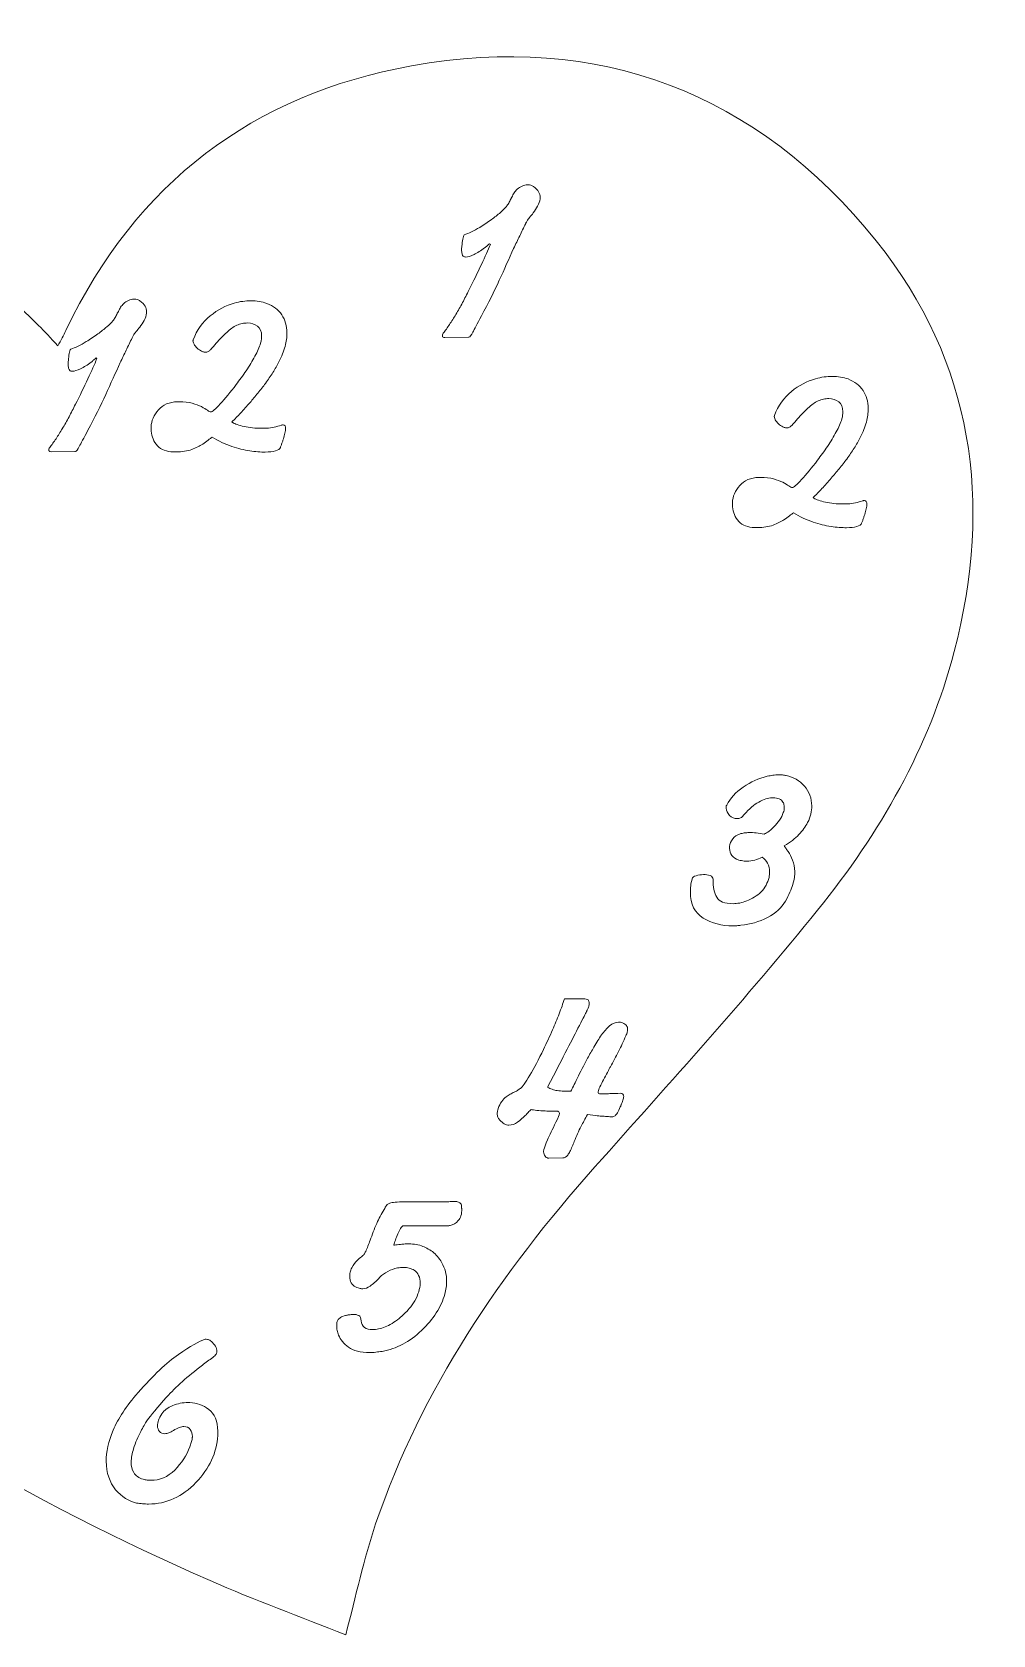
# Model space of a CAD drawing. Extents: x 60 to 4377, y -919 to -68.
# Drawn here: x 1579 to 2089, y -919 to -68 of the extents above; entities that cross this region are included whole.
import ezdxf

# ---------------------------------------------------------------- set-up
doc = ezdxf.new("R2010")
doc.units = 0
doc.header["$MEASUREMENT"] = 0
doc.layers.add('Layer 1', color=7, linetype='Continuous')

msp = doc.modelspace()

# ---------------------------------------------------------------- linework, layer by layer
at = {"layer": 'Layer 1', "lineweight": 0}
for points, knots in [([(2027.34, -178.52), (1964.02, -99.82), (1880.1, -67.58), (1780.44, -85.55), (1696.25, -100.73), (1633.89, -147.86), (1596.76, -226.22), (1595.51, -228.84), (1594.05, -231.35), (1592.48, -234.32), (1588.58, -230.16), (1585.52, -226.69), (1582.25, -223.42), (1531.7, -172.9), (1471.68, -148.06), (1399.57, -156.46), (1295.19, -168.62), (1220.74, -245.23), (1210.74, -349.99), (1203.99, -420.65), (1220.75, -486.21), (1253.55, -548.06), (1291.62, -619.86), (1346.15, -678.07), (1408.03, -729.67), (1488.31, -796.62), (1577.77, -848.66), (1673.36, -890.38), (1697.04, -900.72), (1721.33, -909.67), (1745.44, -919.29), (1751.03, -898.27), (1755, -878.86), (1761.35, -860.28), (1785.92, -788.36), (1827.74, -726.96), (1877.9, -670.58), (1917.91, -625.61), (1958.4, -580.95), (1996.2, -534.16), (2029.13, -493.4), (2055.45, -448.08), (2068.81, -396.65), (2089.36, -317.54), (2079.16, -242.92), (2027.34, -178.52)], [0, 0, 0, 0, 1, 1, 1, 2, 2, 2, 3, 3, 3, 4, 4, 4, 5, 5, 5, 6, 6, 6, 7, 7, 7, 8, 8, 8, 9, 9, 9, 10, 10, 10, 11, 11, 11, 12, 12, 12, 13, 13, 13, 14, 14, 14, 15, 15, 15, 15]), ([(1812.99, -227.1), (1812.16, -228.7), (1811.46, -229.59), (1810.9, -229.78), (1810.8, -229.78), (1810.71, -229.78), (1810.62, -229.78), (1810.62, -229.78), (1798.13, -229.84), (1798.13, -229.84), (1797.28, -229.84), (1796.84, -229.61), (1796.79, -229.14), (1796.74, -228.67), (1796.9, -228.16), (1797.27, -227.59), (1798.39, -226.19), (1799.51, -224.64), (1800.62, -222.95), (1801.74, -221.26), (1802.85, -219.48), (1803.97, -217.6), (1805.17, -215.63), (1806.36, -213.54), (1807.52, -211.34), (1808.68, -209.13), (1809.81, -206.9), (1810.93, -204.65), (1813.34, -199.97), (1815.54, -195.46), (1817.53, -191.15), (1819.53, -186.84), (1821.12, -183.27), (1822.33, -180.46), (1822.33, -180.46), (1821.91, -180.04), (1821.91, -180.04), (1821.44, -180.42), (1821, -180.79), (1820.58, -181.17), (1820.16, -181.55), (1819.72, -181.92), (1819.25, -182.3), (1817.29, -183.71), (1815.42, -184.87), (1813.65, -185.76), (1811.88, -186.66), (1810.43, -187.11), (1809.31, -187.12), (1809.02, -187.12), (1808.77, -187.07), (1808.53, -186.98), (1808.3, -186.89), (1808.09, -186.79), (1807.9, -186.7), (1807.62, -186.51), (1807.41, -186.09), (1807.26, -185.44), (1807.12, -184.79), (1807.05, -184.09), (1807.04, -183.34), (1807.04, -183.06), (1807.04, -182.73), (1807.04, -182.35), (1807.04, -181.98), (1807.08, -181.65), (1807.17, -181.37), (1807.26, -180.06), (1807.42, -178.84), (1807.65, -177.72), (1807.88, -176.59), (1808.13, -175.8), (1808.41, -175.33), (1809.62, -174.95), (1810.93, -174.43), (1812.33, -173.77), (1813.73, -173.11), (1815.18, -172.3), (1816.68, -171.36), (1817.7, -170.7), (1818.75, -170.02), (1819.82, -169.31), (1820.9, -168.61), (1821.9, -167.92), (1822.83, -167.26), (1824.6, -165.95), (1826.21, -164.68), (1827.66, -163.45), (1829.1, -162.23), (1830.15, -161.2), (1830.8, -160.35), (1831.27, -159.79), (1831.69, -159.18), (1832.06, -158.52), (1832.43, -157.86), (1832.8, -157.16), (1833.17, -156.41), (1833.17, -156.32), (1833.19, -156.22), (1833.24, -156.13), (1833.29, -156.04), (1833.36, -155.94), (1833.45, -155.85), (1833.82, -155.1), (1834.21, -154.35), (1834.63, -153.6), (1835.05, -152.85), (1835.54, -152.19), (1836.1, -151.62), (1836.75, -150.87), (1837.54, -150.26), (1838.48, -149.79), (1839.41, -149.32), (1840.34, -148.99), (1841.28, -148.79), (1841.47, -148.79), (1841.63, -148.79), (1841.77, -148.79), (1841.91, -148.79), (1842.07, -148.79), (1842.26, -148.79), (1842.82, -148.79), (1843.36, -148.85), (1843.88, -148.99), (1844.39, -149.13), (1844.84, -149.34), (1845.21, -149.62), (1846.53, -150.55), (1847.44, -151.5), (1847.96, -152.48), (1848.48, -153.46), (1848.74, -154.47), (1848.75, -155.5), (1848.75, -155.59), (1848.75, -155.71), (1848.75, -155.85), (1848.75, -155.99), (1848.75, -156.11), (1848.75, -156.2), (1848.57, -157.51), (1848.13, -158.8), (1847.44, -160.07), (1846.74, -161.33), (1845.97, -162.53), (1845.14, -163.66), (1844.48, -164.5), (1843.83, -165.3), (1843.18, -166.05), (1842.53, -166.8), (1842.06, -167.41), (1841.78, -167.88), (1841.69, -168.16), (1841.58, -168.42), (1841.44, -168.65), (1841.3, -168.89), (1841.18, -169.1), (1841.09, -169.29), (1839.98, -171.54), (1838.91, -173.74), (1837.89, -175.9), (1836.87, -178.06), (1835.8, -180.26), (1834.69, -182.51), (1832.28, -187.95), (1829.73, -193.6), (1827.05, -199.46), (1824.36, -205.32), (1821.2, -211.63), (1817.59, -218.38), (1815.36, -222.6), (1813.83, -225.51), (1812.99, -227.1)], [0, 0, 0, 0, 1, 1, 1, 2, 2, 2, 3, 3, 3, 4, 4, 4, 5, 5, 5, 6, 6, 6, 7, 7, 7, 8, 8, 8, 9, 9, 9, 10, 10, 10, 11, 11, 11, 12, 12, 12, 13, 13, 13, 14, 14, 14, 15, 15, 15, 16, 16, 16, 17, 17, 17, 18, 18, 18, 19, 19, 19, 20, 20, 20, 21, 21, 21, 22, 22, 22, 23, 23, 23, 24, 24, 24, 25, 25, 25, 26, 26, 26, 27, 27, 27, 28, 28, 28, 29, 29, 29, 30, 30, 30, 31, 31, 31, 32, 32, 32, 33, 33, 33, 34, 34, 34, 35, 35, 35, 36, 36, 36, 37, 37, 37, 38, 38, 38, 39, 39, 39, 40, 40, 40, 41, 41, 41, 42, 42, 42, 43, 43, 43, 44, 44, 44, 45, 45, 45, 46, 46, 46, 47, 47, 47, 48, 48, 48, 49, 49, 49, 50, 50, 50, 51, 51, 51, 52, 52, 52, 53, 53, 53, 54, 54, 54, 55, 55, 55, 56, 56, 56, 57, 57, 57, 57]), ([(1608.48, -279.11), (1606.26, -283.33), (1604.73, -286.24), (1603.89, -287.83), (1603.06, -289.43), (1602.36, -290.32), (1601.8, -290.51), (1601.7, -290.51), (1601.61, -290.51), (1601.52, -290.51), (1601.52, -290.51), (1589.02, -290.56), (1589.02, -290.56), (1588.18, -290.57), (1587.74, -290.34), (1587.69, -289.87), (1587.64, -289.4), (1587.8, -288.88), (1588.17, -288.32), (1589.29, -286.91), (1590.4, -285.36), (1591.52, -283.67), (1592.64, -281.98), (1593.75, -280.2), (1594.86, -278.33), (1596.07, -276.35), (1597.26, -274.27), (1598.42, -272.06), (1599.58, -269.86), (1600.71, -267.63), (1601.83, -265.38), (1604.24, -260.69), (1606.44, -256.19), (1608.43, -251.88), (1610.42, -247.56), (1612.02, -244), (1613.23, -241.19), (1613.23, -241.19), (1612.81, -240.77), (1612.81, -240.77), (1612.34, -241.15), (1611.9, -241.52), (1611.48, -241.9), (1611.06, -242.27), (1610.61, -242.65), (1610.15, -243.03), (1608.19, -244.44), (1606.32, -245.59), (1604.55, -246.49), (1602.77, -247.39), (1601.33, -247.84), (1600.2, -247.84), (1599.92, -247.84), (1599.66, -247.8), (1599.43, -247.71), (1599.2, -247.61), (1598.99, -247.52), (1598.8, -247.43), (1598.52, -247.24), (1598.3, -246.82), (1598.16, -246.17), (1598.02, -245.51), (1597.94, -244.81), (1597.94, -244.06), (1597.94, -243.78), (1597.94, -243.46), (1597.94, -243.08), (1597.94, -242.71), (1597.98, -242.38), (1598.07, -242.1), (1598.16, -240.79), (1598.32, -239.57), (1598.55, -238.45), (1598.78, -237.32), (1599.03, -236.53), (1599.31, -236.06), (1600.52, -235.68), (1601.83, -235.16), (1603.23, -234.49), (1604.63, -233.83), (1606.08, -233.03), (1607.57, -232.09), (1608.6, -231.43), (1609.65, -230.75), (1610.72, -230.04), (1611.79, -229.33), (1612.8, -228.65), (1613.73, -227.99), (1615.5, -226.67), (1617.11, -225.4), (1618.56, -224.18), (1620, -222.96), (1621.05, -221.92), (1621.7, -221.08), (1622.17, -220.51), (1622.58, -219.9), (1622.96, -219.25), (1623.33, -218.59), (1623.7, -217.89), (1624.07, -217.14), (1624.07, -217.04), (1624.09, -216.95), (1624.14, -216.86), (1624.18, -216.76), (1624.25, -216.67), (1624.35, -216.57), (1624.72, -215.83), (1625.11, -215.08), (1625.53, -214.32), (1625.95, -213.57), (1626.44, -212.92), (1627, -212.35), (1627.65, -211.6), (1628.44, -210.99), (1629.37, -210.52), (1630.31, -210.05), (1631.24, -209.71), (1632.18, -209.52), (1632.36, -209.52), (1632.53, -209.52), (1632.67, -209.52), (1632.81, -209.52), (1632.97, -209.52), (1633.16, -209.52), (1633.72, -209.51), (1634.26, -209.58), (1634.77, -209.72), (1635.29, -209.86), (1635.74, -210.07), (1636.11, -210.35), (1637.42, -211.28), (1638.34, -212.23), (1638.86, -213.21), (1639.38, -214.19), (1639.64, -215.2), (1639.65, -216.23), (1639.65, -216.32), (1639.65, -216.44), (1639.65, -216.58), (1639.65, -216.72), (1639.65, -216.84), (1639.65, -216.93), (1639.47, -218.24), (1639.03, -219.53), (1638.33, -220.79), (1637.64, -222.06), (1636.87, -223.26), (1636.03, -224.38), (1635.38, -225.23), (1634.73, -226.03), (1634.08, -226.78), (1633.43, -227.53), (1632.96, -228.14), (1632.68, -228.61), (1632.59, -228.89), (1632.48, -229.15), (1632.34, -229.38), (1632.2, -229.62), (1632.08, -229.83), (1631.99, -230.02), (1630.87, -232.27), (1629.81, -234.47), (1628.79, -236.63), (1627.77, -238.79), (1626.7, -240.99), (1625.59, -243.24), (1623.18, -248.68), (1620.63, -254.33), (1617.94, -260.19), (1615.26, -266.05), (1612.1, -272.35), (1608.48, -279.11)], [0, 0, 0, 0, 1, 1, 1, 2, 2, 2, 3, 3, 3, 4, 4, 4, 5, 5, 5, 6, 6, 6, 7, 7, 7, 8, 8, 8, 9, 9, 9, 10, 10, 10, 11, 11, 11, 12, 12, 12, 13, 13, 13, 14, 14, 14, 15, 15, 15, 16, 16, 16, 17, 17, 17, 18, 18, 18, 19, 19, 19, 20, 20, 20, 21, 21, 21, 22, 22, 22, 23, 23, 23, 24, 24, 24, 25, 25, 25, 26, 26, 26, 27, 27, 27, 28, 28, 28, 29, 29, 29, 30, 30, 30, 31, 31, 31, 32, 32, 32, 33, 33, 33, 34, 34, 34, 35, 35, 35, 36, 36, 36, 37, 37, 37, 38, 38, 38, 39, 39, 39, 40, 40, 40, 41, 41, 41, 42, 42, 42, 43, 43, 43, 44, 44, 44, 45, 45, 45, 46, 46, 46, 47, 47, 47, 48, 48, 48, 49, 49, 49, 50, 50, 50, 51, 51, 51, 52, 52, 52, 53, 53, 53, 54, 54, 54, 55, 55, 55, 56, 56, 56, 57, 57, 57, 57]), ([(1685.17, -274.91), (1685.22, -274.95), (1685.29, -275.03), (1685.39, -275.12), (1686.6, -275.86), (1688.64, -276.55), (1691.5, -277.19), (1694.36, -277.84), (1697.47, -278.15), (1700.84, -278.14), (1701.31, -278.13), (1701.75, -278.13), (1702.17, -278.13), (1702.59, -278.13), (1703.04, -278.13), (1703.51, -278.12), (1704.82, -278.03), (1706.12, -277.83), (1707.43, -277.55), (1708.74, -277.26), (1710, -276.93), (1711.22, -276.55), (1711.41, -276.45), (1711.59, -276.38), (1711.78, -276.33), (1711.97, -276.29), (1712.11, -276.26), (1712.2, -276.26), (1712.67, -276.26), (1713, -276.45), (1713.19, -276.82), (1713.37, -277.19), (1713.47, -277.66), (1713.47, -278.22), (1713.48, -278.88), (1713.36, -279.69), (1713.13, -280.68), (1712.9, -281.66), (1712.65, -282.67), (1712.37, -283.7), (1712.19, -284.26), (1712, -284.8), (1711.82, -285.32), (1711.63, -285.83), (1711.45, -286.37), (1711.27, -286.93), (1711.17, -287.12), (1711.08, -287.35), (1710.99, -287.64), (1710.9, -287.92), (1710.8, -288.15), (1710.71, -288.34), (1710.43, -289.09), (1709.57, -289.68), (1708.12, -290.11), (1706.67, -290.53), (1704.87, -290.75), (1702.72, -290.76), (1700.29, -290.77), (1697.53, -290.55), (1694.44, -290.1), (1691.35, -289.64), (1688.21, -288.86), (1685.02, -287.75), (1683.15, -287.11), (1681.34, -286.39), (1679.61, -285.6), (1677.87, -284.81), (1676.16, -283.91), (1674.47, -282.89), (1673.91, -283.26), (1673.21, -283.78), (1672.37, -284.44), (1671.53, -285.1), (1670.56, -285.8), (1669.44, -286.56), (1667.85, -287.59), (1665.91, -288.54), (1663.62, -289.39), (1661.33, -290.24), (1658.6, -290.68), (1655.42, -290.69), (1655.04, -290.69), (1654.6, -290.69), (1654.08, -290.7), (1653.57, -290.7), (1653.08, -290.65), (1652.61, -290.56), (1649.15, -290.3), (1646.52, -288.97), (1644.73, -286.6), (1642.94, -284.22), (1642.04, -281.53), (1642.03, -278.54), (1642.03, -278.35), (1642.03, -278.16), (1642.03, -277.98), (1642.03, -277.79), (1642.02, -277.6), (1642.02, -277.41), (1642.2, -274.14), (1643.49, -271.12), (1645.91, -268.34), (1648.34, -265.57), (1651.74, -264.13), (1656.14, -264.02), (1656.33, -264.02), (1656.49, -264.02), (1656.63, -264.01), (1656.77, -264.01), (1656.89, -264.01), (1656.98, -264.01), (1659.7, -264), (1662.01, -264.27), (1663.93, -264.82), (1665.85, -265.38), (1667.47, -265.98), (1668.79, -266.63), (1670.1, -267.37), (1671.15, -268.02), (1671.95, -268.58), (1672.75, -269.14), (1673.38, -269.41), (1673.85, -269.41), (1674.5, -269.41), (1676.14, -268), (1678.74, -265.18), (1681.35, -262.36), (1684.19, -258.93), (1687.26, -254.9), (1688.1, -253.77), (1688.98, -252.57), (1689.91, -251.3), (1690.84, -250.04), (1691.73, -248.79), (1692.56, -247.57), (1694.33, -244.95), (1695.88, -242.36), (1697.23, -239.83), (1698.57, -237.3), (1699.57, -235), (1700.22, -232.94), (1700.4, -232.19), (1700.54, -231.51), (1700.63, -230.9), (1700.72, -230.3), (1700.76, -229.71), (1700.76, -229.15), (1700.75, -226.72), (1700.02, -224.94), (1698.56, -223.82), (1697.11, -222.71), (1695.35, -222.15), (1693.29, -222.16), (1692.82, -222.17), (1692.36, -222.19), (1691.89, -222.24), (1691.42, -222.29), (1690.95, -222.36), (1690.49, -222.46), (1689.46, -222.65), (1688.48, -222.96), (1687.54, -223.38), (1686.61, -223.81), (1685.72, -224.35), (1684.88, -225.01), (1683.11, -226.33), (1681.32, -227.95), (1679.5, -229.87), (1677.68, -231.8), (1675.71, -233.99), (1673.56, -236.43), (1673.19, -236.8), (1672.8, -237.11), (1672.38, -237.35), (1671.96, -237.58), (1671.51, -237.7), (1671.04, -237.7), (1670.76, -237.7), (1670.5, -237.68), (1670.27, -237.64), (1670.04, -237.59), (1669.78, -237.52), (1669.5, -237.43), (1668.65, -237.15), (1667.86, -236.69), (1667.11, -236.04), (1666.35, -235.38), (1665.7, -234.69), (1665.13, -233.94), (1664.94, -233.57), (1664.75, -233.17), (1664.56, -232.75), (1664.37, -232.33), (1664.28, -231.98), (1664.28, -231.7), (1664.28, -231.6), (1664.32, -231.51), (1664.42, -231.42), (1664.42, -231.32), (1664.42, -231.23), (1664.42, -231.13), (1666.36, -225.89), (1669.36, -221.64), (1673.41, -218.39), (1677.47, -215.15), (1681.74, -212.9), (1686.23, -211.67), (1687.72, -211.19), (1689.22, -210.86), (1690.71, -210.67), (1692.21, -210.47), (1693.66, -210.37), (1695.06, -210.37), (1696.65, -210.36), (1698.15, -210.47), (1699.56, -210.7), (1700.96, -210.92), (1702.27, -211.27), (1703.49, -211.73), (1706.96, -213.12), (1709.61, -215.14), (1711.45, -217.8), (1713.29, -220.46), (1714.21, -223.66), (1714.23, -227.4), (1714.24, -229.65), (1713.9, -232.06), (1713.21, -234.64), (1712.52, -237.22), (1711.43, -239.96), (1709.95, -242.86), (1709.02, -244.65), (1707.95, -246.5), (1706.74, -248.42), (1705.54, -250.35), (1704.23, -252.29), (1702.84, -254.26), (1701.54, -255.96), (1700.19, -257.67), (1698.79, -259.41), (1697.4, -261.15), (1696, -262.81), (1694.6, -264.41), (1692.93, -266.38), (1691.27, -268.24), (1689.64, -269.97), (1688.01, -271.71), (1686.45, -273.29), (1684.96, -274.7), (1685.06, -274.79), (1685.13, -274.86), (1685.17, -274.91)], [0, 0, 0, 0, 1, 1, 1, 2, 2, 2, 3, 3, 3, 4, 4, 4, 5, 5, 5, 6, 6, 6, 7, 7, 7, 8, 8, 8, 9, 9, 9, 10, 10, 10, 11, 11, 11, 12, 12, 12, 13, 13, 13, 14, 14, 14, 15, 15, 15, 16, 16, 16, 17, 17, 17, 18, 18, 18, 19, 19, 19, 20, 20, 20, 21, 21, 21, 22, 22, 22, 23, 23, 23, 24, 24, 24, 25, 25, 25, 26, 26, 26, 27, 27, 27, 28, 28, 28, 29, 29, 29, 30, 30, 30, 31, 31, 31, 32, 32, 32, 33, 33, 33, 34, 34, 34, 35, 35, 35, 36, 36, 36, 37, 37, 37, 38, 38, 38, 39, 39, 39, 40, 40, 40, 41, 41, 41, 42, 42, 42, 43, 43, 43, 44, 44, 44, 45, 45, 45, 46, 46, 46, 47, 47, 47, 48, 48, 48, 49, 49, 49, 50, 50, 50, 51, 51, 51, 52, 52, 52, 53, 53, 53, 54, 54, 54, 55, 55, 55, 56, 56, 56, 57, 57, 57, 58, 58, 58, 59, 59, 59, 60, 60, 60, 61, 61, 61, 62, 62, 62, 63, 63, 63, 64, 64, 64, 65, 65, 65, 66, 66, 66, 67, 67, 67, 68, 68, 68, 69, 69, 69, 70, 70, 70, 71, 71, 71, 72, 72, 72, 73, 73, 73, 74, 74, 74, 75, 75, 75, 76, 76, 76, 77, 77, 77, 78, 78, 78, 79, 79, 79, 80, 80, 80, 81, 81, 81, 82, 82, 82, 83, 83, 83, 84, 84, 84, 84]), ([(1994.06, -315.1), (1994.1, -315.15), (1994.17, -315.22), (1994.27, -315.31), (1995.49, -316.06), (1997.53, -316.75), (2000.38, -317.39), (2003.24, -318.04), (2006.35, -318.35), (2009.72, -318.33), (2010.19, -318.33), (2010.64, -318.33), (2011.06, -318.33), (2011.48, -318.33), (2011.92, -318.32), (2012.39, -318.32), (2013.7, -318.22), (2015.01, -318.03), (2016.32, -317.74), (2017.63, -317.46), (2018.89, -317.12), (2020.1, -316.74), (2020.29, -316.65), (2020.47, -316.58), (2020.66, -316.53), (2020.85, -316.48), (2020.99, -316.46), (2021.08, -316.46), (2021.55, -316.46), (2021.88, -316.64), (2022.07, -317.02), (2022.26, -317.39), (2022.35, -317.86), (2022.36, -318.42), (2022.36, -319.07), (2022.24, -319.89), (2022.02, -320.88), (2021.79, -321.86), (2021.53, -322.87), (2021.26, -323.9), (2021.07, -324.46), (2020.89, -325), (2020.7, -325.51), (2020.52, -326.03), (2020.33, -326.57), (2020.15, -327.13), (2020.06, -327.32), (2019.96, -327.55), (2019.87, -327.83), (2019.78, -328.11), (2019.69, -328.35), (2019.6, -328.54), (2019.32, -329.29), (2018.45, -329.87), (2017.01, -330.3), (2015.56, -330.73), (2013.76, -330.95), (2011.6, -330.96), (2009.17, -330.97), (2006.41, -330.75), (2003.32, -330.29), (2000.23, -329.84), (1997.09, -329.06), (1993.91, -327.95), (1992.03, -327.3), (1990.23, -326.59), (1988.49, -325.8), (1986.76, -325.01), (1985.04, -324.11), (1983.36, -323.08), (1982.8, -323.46), (1982.1, -323.98), (1981.26, -324.64), (1980.42, -325.3), (1979.44, -326), (1978.32, -326.75), (1976.73, -327.79), (1974.8, -328.74), (1972.51, -329.59), (1970.22, -330.44), (1967.48, -330.87), (1964.3, -330.89), (1963.93, -330.89), (1963.48, -330.89), (1962.97, -330.89), (1962.45, -330.9), (1961.96, -330.85), (1961.49, -330.76), (1958.03, -330.49), (1955.4, -329.17), (1953.62, -326.79), (1951.83, -324.42), (1950.93, -321.73), (1950.91, -318.74), (1950.91, -318.55), (1950.91, -318.36), (1950.91, -318.17), (1950.91, -317.99), (1950.91, -317.8), (1950.91, -317.61), (1951.08, -314.34), (1952.38, -311.31), (1954.8, -308.54), (1957.22, -305.77), (1960.63, -304.33), (1965.03, -304.21), (1965.21, -304.21), (1965.37, -304.21), (1965.52, -304.21), (1965.66, -304.21), (1965.77, -304.21), (1965.87, -304.21), (1968.58, -304.2), (1970.9, -304.47), (1972.82, -305.02), (1974.74, -305.57), (1976.35, -306.18), (1977.67, -306.83), (1978.98, -307.57), (1980.04, -308.22), (1980.84, -308.78), (1981.63, -309.33), (1982.27, -309.61), (1982.73, -309.61), (1983.39, -309.61), (1985.02, -308.2), (1987.63, -305.38), (1990.23, -302.56), (1993.07, -299.13), (1996.14, -295.09), (1996.98, -293.97), (1997.87, -292.77), (1998.8, -291.5), (1999.72, -290.23), (2000.61, -288.99), (2001.45, -287.77), (2003.21, -285.14), (2004.77, -282.56), (2006.12, -280.03), (2007.46, -277.5), (2008.46, -275.2), (2009.1, -273.14), (2009.28, -272.39), (2009.42, -271.71), (2009.51, -271.1), (2009.6, -270.49), (2009.65, -269.91), (2009.65, -269.35), (2009.64, -266.91), (2008.9, -265.14), (2007.45, -264.02), (2005.99, -262.91), (2004.23, -262.35), (2002.18, -262.36), (2001.71, -262.36), (2001.24, -262.39), (2000.77, -262.44), (2000.3, -262.49), (1999.84, -262.56), (1999.37, -262.65), (1998.34, -262.85), (1997.36, -263.15), (1996.43, -263.58), (1995.49, -264), (1994.61, -264.55), (1993.77, -265.21), (1991.99, -266.53), (1990.2, -268.15), (1988.38, -270.07), (1986.57, -272), (1984.59, -274.18), (1982.45, -276.63), (1982.08, -277), (1981.68, -277.31), (1981.26, -277.54), (1980.84, -277.78), (1980.39, -277.9), (1979.93, -277.9), (1979.65, -277.9), (1979.39, -277.88), (1979.15, -277.83), (1978.92, -277.79), (1978.66, -277.72), (1978.38, -277.63), (1977.54, -277.35), (1976.74, -276.89), (1975.99, -276.23), (1975.24, -275.58), (1974.58, -274.88), (1974.01, -274.14), (1973.82, -273.76), (1973.64, -273.37), (1973.45, -272.95), (1973.26, -272.53), (1973.16, -272.17), (1973.16, -271.89), (1973.16, -271.8), (1973.21, -271.71), (1973.3, -271.61), (1973.3, -271.52), (1973.3, -271.43), (1973.3, -271.33), (1975.24, -266.08), (1978.24, -261.84), (1982.3, -258.59), (1986.35, -255.34), (1990.62, -253.1), (1995.11, -251.87), (1996.6, -251.39), (1998.1, -251.06), (1999.6, -250.86), (2001.09, -250.67), (2002.55, -250.57), (2003.95, -250.56), (2005.54, -250.56), (2007.04, -250.67), (2008.44, -250.89), (2009.85, -251.12), (2011.16, -251.47), (2012.38, -251.93), (2015.84, -253.32), (2018.5, -255.34), (2020.33, -258), (2022.17, -260.66), (2023.1, -263.86), (2023.11, -267.6), (2023.12, -269.85), (2022.78, -272.26), (2022.09, -274.84), (2021.4, -277.41), (2020.31, -280.16), (2018.83, -283.06), (2017.9, -284.84), (2016.83, -286.7), (2015.63, -288.62), (2014.42, -290.54), (2013.12, -292.49), (2011.72, -294.46), (2010.42, -296.15), (2009.07, -297.87), (2007.67, -299.6), (2006.28, -301.34), (2004.88, -303.01), (2003.49, -304.61), (2001.81, -306.58), (2000.16, -308.43), (1998.53, -310.17), (1996.9, -311.91), (1995.34, -313.48), (1993.85, -314.89), (1993.94, -314.99), (1994.01, -315.06), (1994.06, -315.1)], [0, 0, 0, 0, 1, 1, 1, 2, 2, 2, 3, 3, 3, 4, 4, 4, 5, 5, 5, 6, 6, 6, 7, 7, 7, 8, 8, 8, 9, 9, 9, 10, 10, 10, 11, 11, 11, 12, 12, 12, 13, 13, 13, 14, 14, 14, 15, 15, 15, 16, 16, 16, 17, 17, 17, 18, 18, 18, 19, 19, 19, 20, 20, 20, 21, 21, 21, 22, 22, 22, 23, 23, 23, 24, 24, 24, 25, 25, 25, 26, 26, 26, 27, 27, 27, 28, 28, 28, 29, 29, 29, 30, 30, 30, 31, 31, 31, 32, 32, 32, 33, 33, 33, 34, 34, 34, 35, 35, 35, 36, 36, 36, 37, 37, 37, 38, 38, 38, 39, 39, 39, 40, 40, 40, 41, 41, 41, 42, 42, 42, 43, 43, 43, 44, 44, 44, 45, 45, 45, 46, 46, 46, 47, 47, 47, 48, 48, 48, 49, 49, 49, 50, 50, 50, 51, 51, 51, 52, 52, 52, 53, 53, 53, 54, 54, 54, 55, 55, 55, 56, 56, 56, 57, 57, 57, 58, 58, 58, 59, 59, 59, 60, 60, 60, 61, 61, 61, 62, 62, 62, 63, 63, 63, 64, 64, 64, 65, 65, 65, 66, 66, 66, 67, 67, 67, 68, 68, 68, 69, 69, 69, 70, 70, 70, 71, 71, 71, 72, 72, 72, 73, 73, 73, 74, 74, 74, 75, 75, 75, 76, 76, 76, 77, 77, 77, 78, 78, 78, 79, 79, 79, 80, 80, 80, 81, 81, 81, 82, 82, 82, 83, 83, 83, 84, 84, 84, 84]), ([(1992.62, -483.11), (1992.3, -484.61), (1991.72, -486.11), (1990.89, -487.61), (1989.77, -489.77), (1988.22, -491.9), (1986.21, -494.02), (1984.21, -496.13), (1981.62, -498.13), (1978.45, -500.02), (1978.73, -500.48), (1979.06, -500.97), (1979.44, -501.49), (1979.81, -502), (1980.19, -502.53), (1980.57, -503.09), (1981.42, -504.4), (1982.19, -505.92), (1982.9, -507.65), (1983.61, -509.38), (1984.02, -511.36), (1984.12, -513.61), (1984.13, -515.67), (1983.77, -517.98), (1983.03, -520.56), (1982.29, -523.14), (1981, -526.07), (1979.14, -529.35), (1977.1, -532.92), (1973.88, -535.83), (1969.49, -538.09), (1965.1, -540.36), (1960.43, -541.74), (1955.48, -542.23), (1954.73, -542.32), (1954, -542.4), (1953.3, -542.45), (1952.6, -542.5), (1951.87, -542.52), (1951.13, -542.53), (1945.23, -542.55), (1940.01, -541.17), (1935.46, -538.39), (1930.9, -535.6), (1928.62, -531.03), (1928.59, -524.66), (1928.58, -523.63), (1928.65, -522.51), (1928.78, -521.29), (1928.92, -520.08), (1929.17, -518.81), (1929.54, -517.5), (1929.72, -516.75), (1930.42, -516.21), (1931.64, -515.87), (1932.85, -515.54), (1934.16, -515.33), (1935.56, -515.23), (1936.87, -515.22), (1938.04, -515.43), (1939.08, -515.84), (1940.11, -516.26), (1940.63, -516.89), (1940.63, -517.73), (1940.65, -521.85), (1941.29, -525.05), (1942.57, -527.34), (1943.84, -529.62), (1946.77, -530.76), (1951.36, -530.74), (1952.38, -530.73), (1953.53, -530.61), (1954.79, -530.37), (1956.05, -530.13), (1957.29, -529.73), (1958.51, -529.16), (1959.91, -528.69), (1961.26, -528.05), (1962.57, -527.25), (1963.87, -526.45), (1965.09, -525.53), (1966.21, -524.49), (1967.23, -523.46), (1968.09, -522.26), (1968.79, -520.9), (1969.48, -519.54), (1970.01, -518.21), (1970.38, -516.9), (1970.47, -516.33), (1970.54, -515.8), (1970.59, -515.28), (1970.63, -514.77), (1970.65, -514.28), (1970.65, -513.81), (1970.64, -512.22), (1970.31, -510.7), (1969.65, -509.25), (1968.99, -507.8), (1968, -506.75), (1966.69, -506.1), (1965.47, -506.77), (1964.16, -507.26), (1962.76, -507.59), (1961.36, -507.93), (1959.96, -508.1), (1958.55, -508.11), (1958.36, -508.11), (1958.13, -508.11), (1957.85, -508.11), (1957.57, -508.11), (1957.34, -508.11), (1957.15, -508.11), (1956.68, -508.02), (1956.21, -507.93), (1955.74, -507.84), (1955.28, -507.75), (1954.81, -507.65), (1954.34, -507.56), (1952.65, -507.01), (1951.41, -506.17), (1950.61, -505.05), (1949.81, -503.93), (1949.41, -502.72), (1949.4, -501.41), (1949.4, -501.22), (1949.4, -501.06), (1949.4, -500.92), (1949.4, -500.78), (1949.4, -500.61), (1949.4, -500.43), (1949.58, -498.93), (1950.15, -497.54), (1951.13, -496.28), (1952.11, -495.01), (1953.39, -494.14), (1954.98, -493.66), (1955.63, -493.47), (1956.38, -493.31), (1957.22, -493.16), (1958.07, -493.02), (1958.95, -492.94), (1959.89, -492.94), (1961.01, -492.93), (1962.25, -493), (1963.61, -493.13), (1964.97, -493.27), (1966.35, -493.47), (1967.75, -493.75), (1968.03, -493.75), (1968.69, -493.39), (1969.71, -492.69), (1970.74, -491.98), (1971.86, -491.02), (1973.07, -489.79), (1974.09, -488.76), (1975.07, -487.61), (1976, -486.34), (1976.93, -485.07), (1977.58, -483.74), (1977.95, -482.33), (1978.13, -481.96), (1978.27, -481.54), (1978.36, -481.07), (1978.45, -480.6), (1978.5, -480.13), (1978.5, -479.66), (1978.5, -479.29), (1978.47, -478.94), (1978.42, -478.61), (1978.37, -478.28), (1978.3, -477.98), (1978.21, -477.7), (1978.21, -477.51), (1978.16, -477.35), (1978.07, -477.21), (1977.97, -477.07), (1977.88, -476.91), (1977.78, -476.72), (1977.41, -475.97), (1976.75, -475.41), (1975.81, -475.04), (1974.87, -474.67), (1973.8, -474.49), (1972.58, -474.5), (1970.71, -474.41), (1968.49, -474.98), (1965.92, -476.21), (1963.35, -477.44), (1960.76, -479.46), (1958.16, -482.28), (1957.97, -482.56), (1957.76, -482.8), (1957.53, -482.98), (1957.3, -483.17), (1957.09, -483.41), (1956.9, -483.69), (1956.43, -484.35), (1955.9, -484.82), (1955.29, -485.1), (1954.68, -485.38), (1954.05, -485.53), (1953.4, -485.53), (1951.9, -485.54), (1950.57, -484.96), (1949.39, -483.79), (1948.22, -482.63), (1947.63, -481.34), (1947.62, -479.94), (1947.62, -479.75), (1947.62, -479.61), (1947.62, -479.52), (1947.62, -479.43), (1947.62, -479.29), (1947.62, -479.1), (1947.62, -479.01), (1947.64, -478.89), (1947.69, -478.75), (1947.73, -478.61), (1947.8, -478.49), (1947.89, -478.39), (1949.75, -474.74), (1952.68, -471.52), (1956.69, -468.74), (1960.7, -465.96), (1964.95, -464.05), (1969.44, -463), (1970.47, -462.81), (1971.48, -462.64), (1972.46, -462.49), (1973.44, -462.35), (1974.44, -462.28), (1975.47, -462.27), (1976.22, -462.27), (1976.92, -462.29), (1977.58, -462.33), (1978.23, -462.38), (1978.89, -462.49), (1979.55, -462.67), (1983.39, -463.41), (1986.6, -465.26), (1989.19, -468.25), (1991.77, -471.23), (1993.08, -474.73), (1993.09, -478.76), (1993.1, -480.16), (1992.94, -481.61), (1992.62, -483.11)], [0, 0, 0, 0, 1, 1, 1, 2, 2, 2, 3, 3, 3, 4, 4, 4, 5, 5, 5, 6, 6, 6, 7, 7, 7, 8, 8, 8, 9, 9, 9, 10, 10, 10, 11, 11, 11, 12, 12, 12, 13, 13, 13, 14, 14, 14, 15, 15, 15, 16, 16, 16, 17, 17, 17, 18, 18, 18, 19, 19, 19, 20, 20, 20, 21, 21, 21, 22, 22, 22, 23, 23, 23, 24, 24, 24, 25, 25, 25, 26, 26, 26, 27, 27, 27, 28, 28, 28, 29, 29, 29, 30, 30, 30, 31, 31, 31, 32, 32, 32, 33, 33, 33, 34, 34, 34, 35, 35, 35, 36, 36, 36, 37, 37, 37, 38, 38, 38, 39, 39, 39, 40, 40, 40, 41, 41, 41, 42, 42, 42, 43, 43, 43, 44, 44, 44, 45, 45, 45, 46, 46, 46, 47, 47, 47, 48, 48, 48, 49, 49, 49, 50, 50, 50, 51, 51, 51, 52, 52, 52, 53, 53, 53, 54, 54, 54, 55, 55, 55, 56, 56, 56, 57, 57, 57, 58, 58, 58, 59, 59, 59, 60, 60, 60, 61, 61, 61, 62, 62, 62, 63, 63, 63, 64, 64, 64, 65, 65, 65, 66, 66, 66, 67, 67, 67, 68, 68, 68, 69, 69, 69, 70, 70, 70, 71, 71, 71, 72, 72, 72, 73, 73, 73, 74, 74, 74, 75, 75, 75, 76, 76, 76, 77, 77, 77, 78, 78, 78, 79, 79, 79, 80, 80, 80, 81, 81, 81, 82, 82, 82, 82]), ([(1895.05, -599.01), (1894.91, -599.57), (1894.66, -600.23), (1894.29, -600.98), (1893.08, -603.79), (1891.79, -606.56), (1890.4, -609.28), (1889, -612), (1887.56, -614.72), (1886.08, -617.44), (1885.8, -617.91), (1885.52, -618.4), (1885.25, -618.92), (1884.97, -619.43), (1884.73, -619.93), (1884.55, -620.4), (1883.81, -621.71), (1883.11, -623), (1882.46, -624.26), (1881.81, -625.53), (1881.16, -626.82), (1880.51, -628.13), (1880.05, -629.07), (1879.72, -629.91), (1879.54, -630.66), (1879.36, -631.41), (1879.87, -631.79), (1881.09, -631.78), (1881.65, -631.78), (1882.33, -631.77), (1883.13, -631.77), (1883.92, -631.77), (1884.79, -631.72), (1885.72, -631.62), (1885.91, -631.62), (1886.14, -631.62), (1886.42, -631.62), (1886.71, -631.61), (1886.94, -631.61), (1887.13, -631.61), (1888.25, -631.61), (1889.6, -631.56), (1891.2, -631.45), (1891.94, -631.45), (1892.43, -631.61), (1892.67, -631.94), (1892.9, -632.27), (1893.07, -632.66), (1893.17, -633.13), (1893.17, -633.69), (1893.03, -634.37), (1892.76, -635.17), (1892.48, -635.96), (1892.15, -636.78), (1891.78, -637.63), (1891.69, -637.72), (1891.65, -637.82), (1891.65, -637.91), (1891.65, -638), (1891.62, -638.12), (1891.58, -638.26), (1891.53, -638.4), (1891.46, -638.52), (1891.37, -638.61), (1890.81, -640.02), (1890.3, -641.1), (1889.84, -641.85), (1889.37, -642.6), (1888.95, -643.11), (1888.58, -643.4), (1888.3, -643.59), (1888.02, -643.73), (1887.74, -643.82), (1887.46, -643.92), (1887.18, -643.96), (1886.9, -643.97), (1886.24, -643.97), (1885.38, -643.93), (1884.3, -643.84), (1883.23, -643.75), (1882.17, -643.66), (1881.14, -643.57), (1880.77, -643.57), (1880.39, -643.55), (1880.02, -643.5), (1879.64, -643.46), (1879.32, -643.44), (1879.04, -643.44), (1877.63, -643.26), (1875.9, -643.03), (1873.84, -642.76), (1873.28, -643.89), (1872.73, -644.96), (1872.17, -646), (1871.61, -647.03), (1871.06, -648.01), (1870.5, -648.95), (1869.85, -650.27), (1869.22, -651.6), (1868.62, -652.96), (1868.02, -654.32), (1867.44, -655.7), (1866.89, -657.11), (1866.7, -657.58), (1866.52, -658.02), (1866.33, -658.44), (1866.14, -658.87), (1865.96, -659.31), (1865.78, -659.78), (1865.41, -660.81), (1865.01, -661.7), (1864.59, -662.45), (1864.18, -663.2), (1863.78, -663.81), (1863.41, -664.28), (1862.94, -664.85), (1862.52, -665.24), (1862.15, -665.48), (1861.78, -665.72), (1861.36, -665.84), (1860.89, -665.84), (1860.89, -665.84), (1853.31, -666.01), (1853.31, -666.01), (1852.56, -665.92), (1851.93, -665.55), (1851.41, -664.9), (1850.89, -664.24), (1850.63, -663.5), (1850.63, -662.65), (1850.63, -662.47), (1850.63, -662.26), (1850.62, -662.02), (1850.62, -661.79), (1850.67, -661.58), (1850.76, -661.39), (1851.04, -660.36), (1851.69, -658.63), (1852.7, -656.19), (1853.72, -653.75), (1855.21, -650.66), (1857.15, -646.9), (1858.45, -644.47), (1859.05, -642.9), (1858.96, -642.19), (1858.86, -641.49), (1858.58, -641.1), (1858.11, -641.01), (1858.11, -641.01), (1857.97, -641.01), (1857.97, -641.01), (1857.97, -641.01), (1857.83, -641.01), (1857.83, -641.01), (1857.74, -641.01), (1857.64, -641.01), (1857.55, -641.01), (1856.71, -641.01), (1855.77, -640.99), (1854.74, -640.95), (1853.71, -640.91), (1852.64, -640.89), (1851.51, -640.89), (1849.92, -640.81), (1848.45, -640.7), (1847.09, -640.56), (1845.73, -640.43), (1844.68, -640.27), (1843.93, -640.09), (1843.46, -640.56), (1842.97, -641.07), (1842.46, -641.64), (1841.95, -642.2), (1841.42, -642.76), (1840.86, -643.33), (1839.65, -644.55), (1838.29, -645.7), (1836.8, -646.79), (1835.31, -647.87), (1833.77, -648.41), (1832.18, -648.42), (1831.33, -648.42), (1830.51, -648.19), (1829.72, -647.73), (1828.92, -647.27), (1828.1, -646.57), (1827.25, -645.63), (1826.78, -645.17), (1826.45, -644.66), (1826.26, -644.09), (1826.07, -643.53), (1825.98, -642.93), (1825.97, -642.27), (1825.97, -641.99), (1826, -641.69), (1826.04, -641.36), (1826.09, -641.03), (1826.16, -640.73), (1826.25, -640.45), (1826.52, -639.13), (1827.03, -637.89), (1827.77, -636.72), (1828.52, -635.55), (1829.26, -634.58), (1830.01, -633.83), (1830.85, -633.27), (1831.62, -632.77), (1832.32, -632.35), (1833.02, -631.92), (1833.74, -631.52), (1834.49, -631.14), (1834.86, -630.96), (1835.23, -630.77), (1835.61, -630.58), (1835.98, -630.39), (1836.35, -630.2), (1836.73, -630.01), (1837.01, -629.82), (1837.26, -629.64), (1837.5, -629.45), (1837.73, -629.26), (1837.99, -629.07), (1838.27, -628.88), (1839.29, -628.13), (1840.97, -625.81), (1843.29, -621.91), (1845.61, -618.02), (1848.02, -613.45), (1850.53, -608.19), (1851.36, -606.51), (1852.2, -604.77), (1853.03, -602.99), (1853.86, -601.21), (1854.65, -599.47), (1855.39, -597.78), (1856.6, -594.88), (1857.75, -592.02), (1858.86, -589.21), (1859.98, -586.39), (1860.9, -583.77), (1861.64, -581.33), (1863.79, -581.32), (1865.47, -581.32), (1866.69, -581.31), (1868, -581.31), (1869.68, -581.3), (1871.74, -581.29), (1872.96, -581.28), (1873.78, -581.49), (1874.2, -581.91), (1874.63, -582.33), (1874.84, -582.91), (1874.84, -583.66), (1874.84, -583.94), (1874.82, -584.22), (1874.77, -584.5), (1874.73, -584.79), (1874.66, -585.07), (1874.57, -585.35), (1874.47, -585.63), (1874.38, -585.91), (1874.29, -586.19), (1874.2, -586.47), (1874.06, -586.75), (1873.87, -587.04), (1873.78, -587.22), (1873.71, -587.39), (1873.66, -587.53), (1873.62, -587.67), (1873.55, -587.83), (1873.46, -588.02), (1872.9, -589.05), (1871.62, -591.51), (1869.63, -595.41), (1867.63, -599.3), (1865.48, -603.49), (1863.16, -608), (1860.56, -613.06), (1857.08, -619.81), (1852.72, -628.26), (1853.47, -628.72), (1854.29, -629.09), (1855.18, -629.37), (1856.07, -629.64), (1856.94, -629.88), (1857.78, -630.06), (1859, -630.24), (1860.14, -630.33), (1861.22, -630.32), (1862.3, -630.32), (1863.21, -630.31), (1863.96, -630.31), (1864.15, -630.31), (1864.33, -630.31), (1864.52, -630.31), (1864.71, -630.31), (1864.89, -630.31), (1865.08, -630.31), (1865.73, -629.18), (1866.87, -626.93), (1868.49, -623.55), (1870.11, -620.18), (1871.95, -616.61), (1873.99, -612.86), (1874.55, -611.83), (1875.1, -610.82), (1875.66, -609.84), (1876.22, -608.85), (1876.77, -607.89), (1877.33, -606.95), (1877.98, -605.73), (1878.65, -604.58), (1879.35, -603.5), (1880.05, -602.43), (1880.72, -601.42), (1881.37, -600.48), (1882.77, -598.6), (1884.21, -597), (1885.7, -595.69), (1887.19, -594.37), (1888.78, -593.71), (1890.47, -593.7), (1890.84, -593.7), (1891.19, -593.72), (1891.52, -593.76), (1891.85, -593.81), (1892.2, -593.93), (1892.57, -594.11), (1893.51, -594.48), (1894.19, -594.95), (1894.62, -595.51), (1895.04, -596.06), (1895.25, -596.72), (1895.25, -597.47), (1895.26, -597.94), (1895.19, -598.45), (1895.05, -599.01)], [0, 0, 0, 0, 1, 1, 1, 2, 2, 2, 3, 3, 3, 4, 4, 4, 5, 5, 5, 6, 6, 6, 7, 7, 7, 8, 8, 8, 9, 9, 9, 10, 10, 10, 11, 11, 11, 12, 12, 12, 13, 13, 13, 14, 14, 14, 15, 15, 15, 16, 16, 16, 17, 17, 17, 18, 18, 18, 19, 19, 19, 20, 20, 20, 21, 21, 21, 22, 22, 22, 23, 23, 23, 24, 24, 24, 25, 25, 25, 26, 26, 26, 27, 27, 27, 28, 28, 28, 29, 29, 29, 30, 30, 30, 31, 31, 31, 32, 32, 32, 33, 33, 33, 34, 34, 34, 35, 35, 35, 36, 36, 36, 37, 37, 37, 38, 38, 38, 39, 39, 39, 40, 40, 40, 41, 41, 41, 42, 42, 42, 43, 43, 43, 44, 44, 44, 45, 45, 45, 46, 46, 46, 47, 47, 47, 48, 48, 48, 49, 49, 49, 50, 50, 50, 51, 51, 51, 52, 52, 52, 53, 53, 53, 54, 54, 54, 55, 55, 55, 56, 56, 56, 57, 57, 57, 58, 58, 58, 59, 59, 59, 60, 60, 60, 61, 61, 61, 62, 62, 62, 63, 63, 63, 64, 64, 64, 65, 65, 65, 66, 66, 66, 67, 67, 67, 68, 68, 68, 69, 69, 69, 70, 70, 70, 71, 71, 71, 72, 72, 72, 73, 73, 73, 74, 74, 74, 75, 75, 75, 76, 76, 76, 77, 77, 77, 78, 78, 78, 79, 79, 79, 80, 80, 80, 81, 81, 81, 82, 82, 82, 83, 83, 83, 84, 84, 84, 85, 85, 85, 86, 86, 86, 87, 87, 87, 88, 88, 88, 89, 89, 89, 90, 90, 90, 91, 91, 91, 92, 92, 92, 93, 93, 93, 94, 94, 94, 95, 95, 95, 96, 96, 96, 97, 97, 97, 98, 98, 98, 99, 99, 99, 100, 100, 100, 101, 101, 101, 102, 102, 102, 103, 103, 103, 104, 104, 104, 105, 105, 105, 106, 106, 106, 107, 107, 107, 108, 108, 108, 109, 109, 109, 110, 110, 110, 111, 111, 111, 112, 112, 112, 112]), ([(1805.27, -699.15), (1803.96, -700.56), (1802.52, -701.41), (1800.93, -701.7), (1800.74, -701.79), (1800.53, -701.84), (1800.3, -701.84), (1800.06, -701.84), (1799.85, -701.84), (1799.67, -701.84), (1799.67, -701.84), (1775.81, -701.95), (1775.81, -701.95), (1775.25, -702.32), (1774.71, -703.01), (1774.2, -703.99), (1773.69, -704.97), (1773.2, -705.98), (1772.74, -707.01), (1772.27, -708.14), (1771.91, -709.22), (1771.63, -710.25), (1771.35, -711.28), (1771.12, -711.93), (1770.94, -712.22), (1771.22, -712.21), (1771.59, -712.17), (1772.06, -712.07), (1772.53, -711.98), (1773.04, -711.88), (1773.6, -711.78), (1774.26, -711.78), (1774.98, -711.73), (1775.78, -711.63), (1776.57, -711.54), (1777.44, -711.49), (1778.37, -711.48), (1779.5, -711.48), (1780.69, -711.54), (1781.95, -711.68), (1783.22, -711.81), (1784.46, -712.11), (1785.68, -712.57), (1787.65, -713.22), (1789.59, -714.24), (1791.52, -715.63), (1793.44, -717.03), (1795.11, -718.99), (1796.53, -721.51), (1797.37, -723), (1798.01, -724.57), (1798.44, -726.2), (1798.87, -727.84), (1799.09, -729.5), (1799.09, -731.18), (1799.1, -732.3), (1799.01, -733.45), (1798.83, -734.62), (1798.65, -735.79), (1798.42, -736.99), (1798.14, -738.2), (1796.21, -745.04), (1792.07, -751.47), (1785.74, -757.49), (1779.4, -763.51), (1772.44, -767.23), (1764.87, -768.67), (1763.66, -768.77), (1762.51, -768.89), (1761.44, -769.04), (1760.36, -769.18), (1759.31, -769.26), (1758.28, -769.26), (1753.32, -769.28), (1749.55, -768.34), (1746.97, -766.43), (1744.38, -764.53), (1742.62, -762.36), (1741.67, -759.93), (1741.29, -759.09), (1741.03, -758.27), (1740.89, -757.48), (1740.75, -756.68), (1740.67, -755.91), (1740.67, -755.16), (1740.67, -754.98), (1740.67, -754.81), (1740.67, -754.67), (1740.67, -754.53), (1740.67, -754.41), (1740.67, -754.32), (1740.67, -754.04), (1740.71, -753.71), (1740.8, -753.34), (1740.89, -752.96), (1741.03, -752.54), (1741.22, -752.07), (1741.59, -751.6), (1742.08, -751.13), (1742.69, -750.66), (1743.29, -750.19), (1744.2, -749.81), (1745.42, -749.53), (1745.6, -749.52), (1745.81, -749.5), (1746.05, -749.45), (1746.28, -749.41), (1746.54, -749.34), (1746.82, -749.24), (1747.19, -749.24), (1747.54, -749.21), (1747.87, -749.16), (1748.2, -749.12), (1748.5, -749.05), (1748.78, -748.95), (1748.97, -748.95), (1749.13, -748.95), (1749.27, -748.95), (1749.41, -748.95), (1749.53, -748.95), (1749.62, -748.95), (1750.65, -748.94), (1751.57, -749.15), (1752.37, -749.57), (1753.16, -749.98), (1753.61, -750.94), (1753.71, -752.44), (1753.81, -753.93), (1754.4, -755.08), (1755.48, -755.87), (1756.56, -756.66), (1757.99, -757.05), (1759.77, -757.04), (1761.73, -757.03), (1763.93, -756.56), (1766.36, -755.61), (1768.79, -754.66), (1771.31, -753.15), (1773.92, -751.08), (1774.76, -750.33), (1775.64, -749.53), (1776.57, -748.69), (1777.51, -747.84), (1778.39, -746.9), (1779.23, -745.87), (1779.79, -745.21), (1780.32, -744.53), (1780.83, -743.82), (1781.34, -743.12), (1781.79, -742.44), (1782.16, -741.78), (1783.08, -740.09), (1783.78, -738.48), (1784.24, -736.93), (1784.7, -735.38), (1784.98, -733.91), (1785.06, -732.51), (1785.06, -730.92), (1784.77, -729.51), (1784.2, -728.3), (1783.64, -727.09), (1782.84, -726.15), (1781.8, -725.5), (1781.05, -725.04), (1780.19, -724.67), (1779.2, -724.39), (1778.22, -724.11), (1777.21, -723.98), (1776.18, -723.98), (1775.62, -723.99), (1775.08, -724.01), (1774.57, -724.06), (1774.06, -724.11), (1773.52, -724.18), (1772.96, -724.28), (1771.18, -724.66), (1769.45, -725.28), (1767.77, -726.13), (1766.09, -726.98), (1764.69, -728.01), (1763.57, -729.23), (1761.52, -731.4), (1759.82, -732.95), (1758.47, -733.89), (1757.12, -734.83), (1755.79, -735.3), (1754.48, -735.31), (1754.29, -735.31), (1754.08, -735.31), (1753.85, -735.31), (1753.61, -735.31), (1753.4, -735.27), (1753.21, -735.17), (1752.84, -735.08), (1752.44, -734.97), (1752.02, -734.83), (1751.6, -734.69), (1751.15, -734.53), (1750.68, -734.34), (1749.74, -733.88), (1748.99, -733.16), (1748.43, -732.18), (1747.86, -731.2), (1747.58, -730.1), (1747.57, -728.88), (1747.57, -728.14), (1747.66, -727.36), (1747.84, -726.57), (1748.02, -725.77), (1748.3, -725), (1748.67, -724.25), (1749.69, -722.37), (1750.63, -721.06), (1751.46, -720.3), (1752.3, -719.55), (1753.09, -718.89), (1753.84, -718.33), (1754.31, -717.95), (1754.73, -717.55), (1755.1, -717.13), (1755.47, -716.71), (1755.8, -716.17), (1756.07, -715.51), (1756.44, -714.57), (1756.84, -713.61), (1757.25, -712.63), (1757.67, -711.64), (1758.06, -710.64), (1758.43, -709.6), (1758.99, -708.11), (1759.54, -706.61), (1760.1, -705.1), (1760.65, -703.61), (1761.25, -702.11), (1761.9, -700.61), (1762.46, -699.39), (1763.09, -698.14), (1763.78, -696.88), (1764.48, -695.61), (1765.2, -694.37), (1765.94, -693.15), (1766.13, -692.87), (1766.26, -692.61), (1766.36, -692.37), (1766.45, -692.14), (1766.54, -691.93), (1766.64, -691.74), (1767.1, -690.9), (1767.87, -690.26), (1768.94, -689.84), (1770.02, -689.41), (1772.71, -689.19), (1777.01, -689.17), (1777.48, -689.07), (1777.94, -689.05), (1778.42, -689.09), (1778.88, -689.14), (1779.4, -689.16), (1779.96, -689.16), (1780.24, -689.15), (1780.52, -689.15), (1780.8, -689.15), (1781.08, -689.15), (1781.36, -689.15), (1781.64, -689.15), (1786.42, -689.13), (1790.07, -689.11), (1792.59, -689.1), (1795.12, -689.09), (1797.18, -689.08), (1798.77, -689.07), (1799.33, -689.07), (1799.84, -689.07), (1800.31, -689.07), (1800.78, -689.06), (1801.25, -689.06), (1801.72, -689.06), (1801.9, -689.06), (1802.14, -689.06), (1802.42, -689.06), (1802.7, -689.06), (1802.98, -689.05), (1803.26, -689.05), (1803.35, -689.05), (1803.45, -689.05), (1803.54, -689.05), (1803.73, -689.05), (1803.89, -689.05), (1804.03, -689.05), (1804.17, -689.05), (1804.33, -689.05), (1804.52, -689.05), (1805.08, -689.14), (1805.62, -689.35), (1806.14, -689.67), (1806.66, -690), (1806.96, -690.67), (1807.06, -691.7), (1807.06, -691.8), (1807.06, -691.89), (1807.06, -691.98), (1807.06, -692.08), (1807.06, -692.17), (1807.06, -692.26), (1807.06, -692.36), (1807.06, -692.45), (1807.06, -692.54), (1807.07, -692.64), (1807.07, -692.73), (1807.07, -692.82), (1807.17, -695.63), (1806.57, -697.74), (1805.27, -699.15)], [0, 0, 0, 0, 1, 1, 1, 2, 2, 2, 3, 3, 3, 4, 4, 4, 5, 5, 5, 6, 6, 6, 7, 7, 7, 8, 8, 8, 9, 9, 9, 10, 10, 10, 11, 11, 11, 12, 12, 12, 13, 13, 13, 14, 14, 14, 15, 15, 15, 16, 16, 16, 17, 17, 17, 18, 18, 18, 19, 19, 19, 20, 20, 20, 21, 21, 21, 22, 22, 22, 23, 23, 23, 24, 24, 24, 25, 25, 25, 26, 26, 26, 27, 27, 27, 28, 28, 28, 29, 29, 29, 30, 30, 30, 31, 31, 31, 32, 32, 32, 33, 33, 33, 34, 34, 34, 35, 35, 35, 36, 36, 36, 37, 37, 37, 38, 38, 38, 39, 39, 39, 40, 40, 40, 41, 41, 41, 42, 42, 42, 43, 43, 43, 44, 44, 44, 45, 45, 45, 46, 46, 46, 47, 47, 47, 48, 48, 48, 49, 49, 49, 50, 50, 50, 51, 51, 51, 52, 52, 52, 53, 53, 53, 54, 54, 54, 55, 55, 55, 56, 56, 56, 57, 57, 57, 58, 58, 58, 59, 59, 59, 60, 60, 60, 61, 61, 61, 62, 62, 62, 63, 63, 63, 64, 64, 64, 65, 65, 65, 66, 66, 66, 67, 67, 67, 68, 68, 68, 69, 69, 69, 70, 70, 70, 71, 71, 71, 72, 72, 72, 73, 73, 73, 74, 74, 74, 75, 75, 75, 76, 76, 76, 77, 77, 77, 78, 78, 78, 79, 79, 79, 80, 80, 80, 81, 81, 81, 82, 82, 82, 83, 83, 83, 84, 84, 84, 85, 85, 85, 86, 86, 86, 87, 87, 87, 88, 88, 88, 89, 89, 89, 90, 90, 90, 91, 91, 91, 92, 92, 92, 93, 93, 93, 94, 94, 94, 95, 95, 95, 96, 96, 96, 97, 97, 97, 98, 98, 98, 99, 99, 99, 100, 100, 100, 101, 101, 101, 102, 102, 102, 103, 103, 103, 104, 104, 104, 104]), ([(1665.85, -838.35), (1658.63, -845.91), (1650.25, -849.71), (1640.71, -849.76), (1639.68, -849.76), (1638.63, -849.7), (1637.55, -849.56), (1636.47, -849.42), (1635.37, -849.31), (1634.25, -849.22), (1630.13, -848.31), (1626.44, -845.94), (1623.2, -842.11), (1619.96, -838.29), (1618.27, -833.25), (1618.15, -826.98), (1618.13, -822.11), (1619.39, -816.61), (1621.94, -810.47), (1624.48, -804.33), (1628.87, -797.69), (1635.11, -790.55), (1643.12, -781.34), (1650.27, -774.57), (1656.57, -770.24), (1662.87, -765.91), (1667.6, -763.22), (1670.78, -762.17), (1671.06, -762.08), (1671.46, -762.1), (1671.97, -762.24), (1672.49, -762.38), (1673.03, -762.63), (1673.59, -763), (1674.34, -763.56), (1675.07, -764.29), (1675.78, -765.17), (1676.48, -766.06), (1676.88, -766.97), (1676.98, -767.9), (1676.98, -768), (1676.98, -768.09), (1676.98, -768.18), (1677.08, -768.84), (1676.94, -769.47), (1676.57, -770.08), (1676.2, -770.69), (1675.64, -771.28), (1674.89, -771.84), (1673.96, -772.5), (1673, -773.18), (1672.03, -773.89), (1671.05, -774.6), (1670.14, -775.28), (1669.3, -775.94), (1661.46, -781.87), (1655.12, -787.53), (1650.28, -792.94), (1645.44, -798.34), (1641.95, -802.54), (1639.81, -805.55), (1639.34, -806.2), (1638.84, -807.02), (1638.28, -808.01), (1637.72, -808.99), (1637.16, -810.05), (1636.61, -811.17), (1635.86, -812.49), (1635.15, -813.94), (1634.45, -815.54), (1633.76, -817.13), (1633.18, -818.72), (1632.72, -820.32), (1632.35, -821.53), (1632.05, -822.75), (1631.82, -823.97), (1631.59, -825.19), (1631.48, -826.36), (1631.49, -827.48), (1631.4, -829.54), (1631.85, -831.39), (1632.85, -833.02), (1633.83, -834.65), (1635.5, -835.84), (1637.84, -836.58), (1638.22, -836.67), (1638.57, -836.76), (1638.9, -836.85), (1639.22, -836.94), (1639.58, -836.99), (1639.95, -836.99), (1640.23, -837.08), (1640.53, -837.12), (1640.86, -837.12), (1641.19, -837.12), (1641.54, -837.12), (1641.92, -837.12), (1646.6, -837.19), (1650.82, -835.37), (1654.59, -831.66), (1658.37, -827.95), (1661.04, -823.84), (1662.61, -819.34), (1662.89, -818.59), (1663.14, -817.84), (1663.37, -817.09), (1663.6, -816.34), (1663.76, -815.59), (1663.86, -814.84), (1663.85, -814.75), (1663.85, -814.66), (1663.85, -814.56), (1663.85, -814.47), (1663.9, -814.38), (1663.99, -814.28), (1663.99, -814.09), (1663.99, -813.95), (1663.99, -813.86), (1663.98, -812.46), (1663.6, -811.22), (1662.85, -810.14), (1662.1, -809.07), (1660.97, -808.54), (1659.48, -808.55), (1658.82, -808.55), (1658, -808.72), (1657.02, -809.05), (1656.04, -809.38), (1654.99, -809.92), (1653.87, -810.68), (1653.03, -811.24), (1652.24, -811.64), (1651.49, -811.88), (1650.74, -812.12), (1650.04, -812.29), (1649.39, -812.38), (1648.17, -812.39), (1647.21, -811.99), (1646.5, -811.2), (1645.8, -810.41), (1645.44, -809.4), (1645.44, -808.19), (1645.43, -807.25), (1645.62, -806.25), (1645.99, -805.17), (1646.35, -804.09), (1646.96, -802.94), (1647.79, -801.72), (1649, -799.94), (1650.91, -798.5), (1653.53, -797.41), (1656.15, -796.33), (1658.9, -795.78), (1661.81, -795.76), (1661.9, -795.76), (1662.02, -795.76), (1662.16, -795.76), (1662.3, -795.76), (1662.46, -795.76), (1662.65, -795.76), (1666.3, -795.93), (1669.65, -797.18), (1672.7, -799.5), (1675.75, -801.83), (1677.34, -805.66), (1677.45, -810.99), (1677.46, -811.37), (1677.46, -811.74), (1677.46, -812.12), (1677.46, -812.49), (1677.46, -812.91), (1677.46, -813.38), (1676.94, -822.46), (1673.07, -830.78), (1665.85, -838.35)], [0, 0, 0, 0, 1, 1, 1, 2, 2, 2, 3, 3, 3, 4, 4, 4, 5, 5, 5, 6, 6, 6, 7, 7, 7, 8, 8, 8, 9, 9, 9, 10, 10, 10, 11, 11, 11, 12, 12, 12, 13, 13, 13, 14, 14, 14, 15, 15, 15, 16, 16, 16, 17, 17, 17, 18, 18, 18, 19, 19, 19, 20, 20, 20, 21, 21, 21, 22, 22, 22, 23, 23, 23, 24, 24, 24, 25, 25, 25, 26, 26, 26, 27, 27, 27, 28, 28, 28, 29, 29, 29, 30, 30, 30, 31, 31, 31, 32, 32, 32, 33, 33, 33, 34, 34, 34, 35, 35, 35, 36, 36, 36, 37, 37, 37, 38, 38, 38, 39, 39, 39, 40, 40, 40, 41, 41, 41, 42, 42, 42, 43, 43, 43, 44, 44, 44, 45, 45, 45, 46, 46, 46, 47, 47, 47, 48, 48, 48, 49, 49, 49, 50, 50, 50, 51, 51, 51, 52, 52, 52, 53, 53, 53, 54, 54, 54, 55, 55, 55, 56, 56, 56, 57, 57, 57, 58, 58, 58, 58])]:
    msp.add_open_spline(points, degree=3, knots=knots, dxfattribs=at)

doc.saveas('drawing.dxf')
